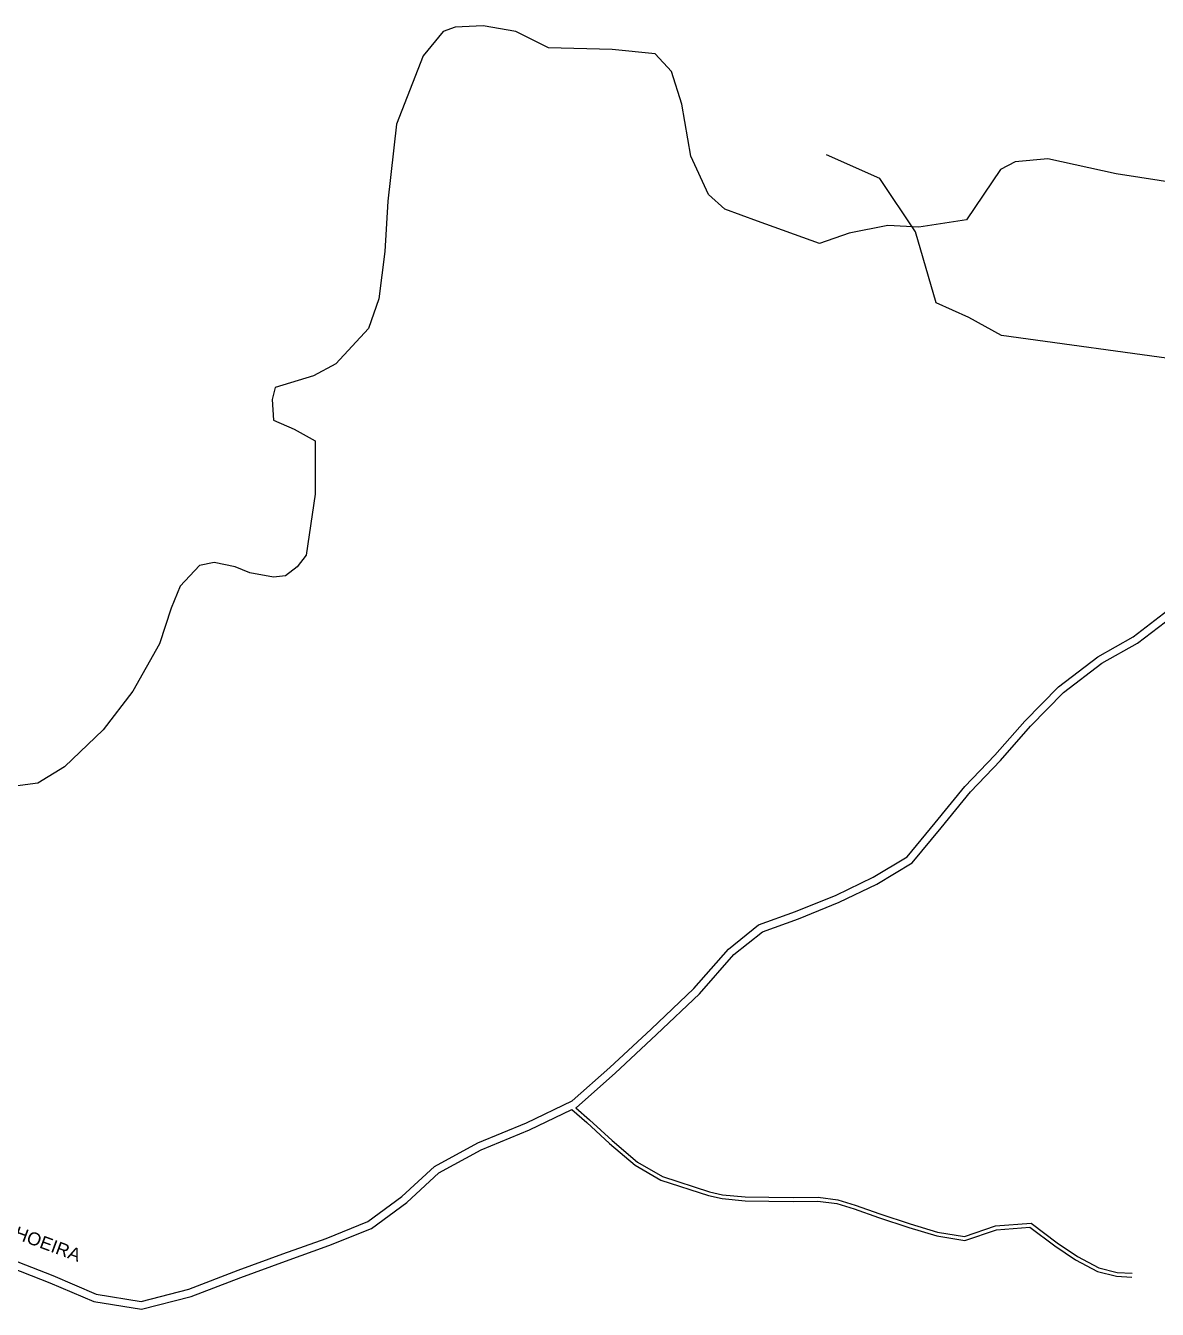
# Model space of a CAD drawing. Header units: millimetres. Extents: x 583 to 26013, y 350 to 21391.
# Drawn here: x 16211 to 17091, y 18184 to 19182 of the extents above; entities that cross this region are included whole.
import ezdxf

# ---------------------------------------------------------------- set-up
doc = ezdxf.new("R2010")
doc.units = ezdxf.units.MM
doc.layers.add('divisa municipio', color=40, linetype='Continuous')
doc.layers.add('LINE', color=7, linetype='Continuous')
doc.styles.add('EU', font='arial.ttf', dxfattribs={"height": 10})

msp = doc.modelspace()

# ---------------------------------------------------------------- linework, layer by layer
at = {"layer": 'divisa municipio', "color": 0, "linetype": 'Continuous'}
for p, q in [((16535.62951, 19177.78141), (16520.14051, 19158.88041)), ((16544.85351, 19181.23741), (16535.62951, 19177.78141)), ((16566.76051, 19182.38941), (16544.85351, 19181.23741)), ((16592.12651, 19177.78141), (16566.76051, 19182.38941)), ((16617.49251, 19165.10741), (16592.12651, 19177.78141)), ((16667.07151, 19163.95541), (16617.49251, 19165.10741)), ((16700.50851, 19160.49841), (16667.07151, 19163.95541)), ((16520.14051, 19158.88041), (16499.38651, 19105.88041)), ((16713.19151, 19146.67241), (16700.50851, 19160.49841)), ((16721.26251, 19121.32441), (16713.19151, 19146.67241)), ((16728.18051, 19080.99841), (16721.26251, 19121.32441)), ((16499.38651, 19105.88041), (16492.46851, 19045.96741)), ((16742.01651, 19051.04141), (16728.18051, 19080.99841)), ((16875.36427, 19063.58252), (16833.85627, 19082.01652)), ((16980.68751, 19076.38941), (16969.15751, 19070.62841)), ((17006.05351, 19078.69341), (16980.68751, 19076.38941)), ((17059.09151, 19067.17241), (17006.05351, 19078.69341)), ((16903.03627, 19022.10452), (16875.36427, 19063.58252)), ((16969.15751, 19070.62841), (16942.63851, 19031.45441)), ((17110.97651, 19059.10641), (17059.09151, 19067.17241)), ((16492.46851, 19045.96741), (16490.16251, 19006.79341)), ((16754.69951, 19039.51941), (16742.01651, 19051.04141)), ((16780.06551, 19030.30241), (16754.69951, 19039.51941)), ((16828.49151, 19013.01941), (16780.06551, 19030.30241)), ((16881.52951, 19026.84541), (16851.55151, 19021.08441)), ((16905.74251, 19025.69341), (16881.52951, 19026.84541)), ((16942.63851, 19031.45441), (16905.74251, 19025.69341)), ((16851.55151, 19021.08441), (16828.49151, 19013.01941)), ((16919.17827, 18966.79852), (16903.03627, 19022.10452)), ((16490.16251, 19006.79341), (16485.55051, 18969.92341)), ((16485.55051, 18969.92341), (16477.47951, 18946.88041)), ((16944.54427, 18955.27652), (16919.17827, 18966.79852)), ((16969.91027, 18941.45052), (16944.54427, 18955.27652)), ((16477.47951, 18946.88041), (16452.11351, 18919.22741)), ((17119.80027, 18920.71252), (16969.91027, 18941.45052)), ((16452.11351, 18919.22741), (16434.81851, 18910.01041)), ((16434.81851, 18910.01041), (16404.84051, 18900.79241)), ((16404.84051, 18900.79241), (16402.53451, 18891.57541)), ((16402.53451, 18891.57541), (16403.68751, 18875.44441)), ((16403.68751, 18875.44441), (16419.82951, 18868.53141)), ((16419.82951, 18868.53141), (16435.97151, 18859.31441)), ((16435.97151, 18859.31441), (16435.97151, 18817.83641)), ((16435.97151, 18817.83641), (16429.05351, 18770.59641)), ((16357.56751, 18764.83541), (16346.03751, 18762.53141)), ((16373.70951, 18761.37941), (16357.56751, 18764.83541)), ((16429.05351, 18770.59641), (16422.13551, 18761.37941)), ((16346.03751, 18762.53141), (16331.04851, 18746.40041)), ((16385.23951, 18756.77041), (16373.70951, 18761.37941)), ((16403.68751, 18753.31341), (16385.23951, 18756.77041)), ((16412.91151, 18754.46641), (16403.68751, 18753.31341)), ((16422.13551, 18761.37941), (16412.91151, 18754.46641)), ((16331.04851, 18746.40041), (16324.13051, 18729.11841)), ((16324.13051, 18729.11841), (16314.90651, 18701.46541)), ((16314.90651, 18701.46541), (16294.15251, 18664.59641)), ((16294.15251, 18664.59641), (16271.09251, 18634.63941)), ((16271.09251, 18634.63941), (16241.11451, 18605.83541)), ((16241.11451, 18605.83541), (16220.35951, 18593.16141)), ((16220.35951, 18593.16141), (16194.99351, 18589.70441))]:
    msp.add_line(p, q, dxfattribs=at)
at = {"layer": 'LINE', "color": 0, "elevation": -792.96447}
for points in [[(16194.02964, 18224.75583), (16231.87626, 18210.04114), (16265.59725, 18195.56805), (16300.63146, 18189.89917), (16337.78878, 18199.37196), (16376.06897, 18214.2277), (16411.0178, 18226.92338), (16444.61537, 18238.95237), (16476.90344, 18252.02008), (16503.51634, 18271.58881), (16528.81022, 18294.76467), (16562.60652, 18313.23784), (16600.45142, 18328.87117), (16635.93211, 18345.89217), (16665.3545, 18371.8458), (16697.53857, 18401.84801), (16730.58299, 18433.47204), (16757.45792, 18464.07912), (16780.96444, 18482.83221), (16809.79882, 18493.27037), (16841.25126, 18506.04644), (16870.11295, 18519.87121), (16896.49511, 18535.85588), (16918.28747, 18562.17359), (16941.41725, 18590.38598), (16964.66996, 18614.86804), (16988.1306, 18641.43013), (17014.25078, 18668.14689), (17044.81338, 18691.4857), (17072.34438, 18706.95343), (17099.37122, 18727.61974)], [(16638.73279, 18340.58104), (16639.27734, 18340.84227), (16669.38544, 18367.40077), (16701.65861, 18397.48603), (16734.91969, 18429.31741), (16761.61556, 18459.72057), (16783.93476, 18477.52644), (16811.9498, 18487.66799), (16843.67852, 18500.55629), (16872.97039, 18514.58711), (16900.47049, 18531.24912), (16922.91813, 18558.3582), (16945.91845, 18586.41268), (16969.09516, 18610.81472), (16992.52707, 18637.3443), (17018.23744, 18663.64187), (17048.11982, 18686.46124), (17075.65251, 18701.92992), (17103.02402, 18722.85978)], [(16158.23796, 18230.20003), (16192.00465, 18219.1056), (16229.60524, 18204.48657), (16263.90962, 18189.76308), (16300.9047, 18183.77692), (16339.62191, 18193.64738), (16378.1789, 18208.61054), (16413.05335, 18221.2792), (16446.75297, 18233.34474), (16479.85175, 18246.74056), (16507.33128, 18266.94652), (16532.32682, 18289.84903), (16565.19841, 18307.81675), (16602.89628, 18323.38935), (16635.7806, 18339.1648)], [(16635.7806, 18339.1648), (16647.50703, 18329.06007), (16665.03807, 18312.75597), (16685.03788, 18295.82982), (16704.90397, 18284.38239), (16741.89661, 18272.23372), (16752.55971, 18269.96797), (16770.47096, 18268.26163), (16788.89718, 18267.95311), (16807.91914, 18267.77193), (16827.04535, 18268.00738), (16841.95777, 18266.12161), (16855.27559, 18262.02773), (16874.31494, 18255.24766), (16897.8882, 18247.45749), (16919.55155, 18240.93595), (16941.45341, 18237.40225), (16966.00421, 18245.67906), (16992.05124, 18247.78897), (17011.50966, 18233.05228), (17027.5938, 18222.28915), (17044.57228, 18213.17169), (17059.39117, 18209.55421), (17071.44397, 18208.88836)], [(16638.73279, 18340.58104), (16649.50844, 18331.29559), (16667.02971, 18315.00059), (16686.76974, 18298.2943), (16706.13383, 18287.13613), (16742.67867, 18275.13452), (16753.01522, 18272.93816), (16770.63859, 18271.25924), (16788.93658, 18270.95287), (16807.91496, 18270.7721), (16827.21589, 18271.00971), (16842.59139, 18269.06538), (16856.22, 18264.87596), (16875.28894, 18258.08535), (16898.79142, 18250.31857), (16920.22582, 18243.86596), (16941.19843, 18240.48218), (16965.39485, 18248.63952), (16992.94995, 18250.8716), (17013.25098, 18235.49676), (17029.1413, 18224.86333), (17045.65494, 18215.99549), (17059.83338, 18212.53436), (17071.60946, 18211.88379)]]:
    msp.add_lwpolyline(points, dxfattribs=at)

# ---------------------------------------------------------------- texts
at = {"color": 0, "linetype": 'Continuous', "lineweight": 20, "style": 'EU'}
msp.add_text('ESTRADA DA CACHOEIRA', height=10, rotation=339.6616866, dxfattribs=at).set_placement((16086.27388, 18281.88397, 792.96447))

doc.saveas('drawing.dxf')
